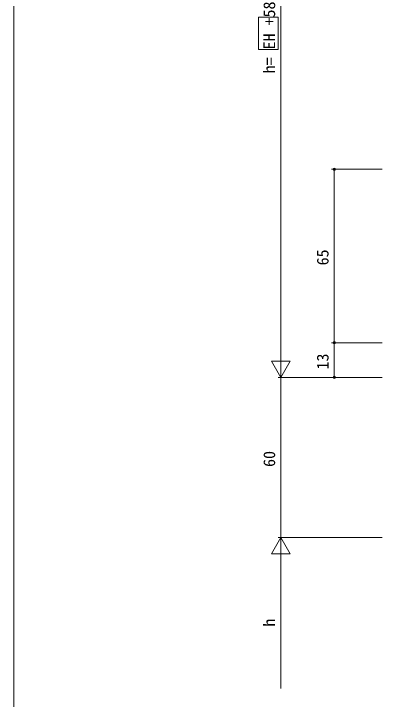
# Model space of a CAD drawing. Units: millimetres, scale not verified. Extents: x -567 to 567, y -403 to 403.
# Drawn here: x -562.7 to -424.7, y -255 to 1.7 of the extents above; entities that cross this region are included whole.
import ezdxf
from ezdxf.enums import TextEntityAlignment as Align

# ---------------------------------------------------------------- set-up
doc = ezdxf.new("R2010")
doc.units = ezdxf.units.MM
doc.header["$LTSCALE"] = 2
doc.layers.add('0-4_YKK_12', color=6, linetype='Continuous', lineweight=9)
doc.layers.add('0-8_YKK_A1', color=7, linetype='Continuous', lineweight=9)
doc.styles.add('ＭＳ ゴシック', font='')
doc.styles.get('ＭＳ ゴシック').set_extended_font_data('MS Gothic')

msp = doc.modelspace()

# ---------------------------------------------------------------- linework, layer by layer
at = {"layer": '0-4_YKK_12'}
for p, q in [((-462.726, 120.201), (-462.726, -127.5)), ((-424.726, -56.5), (-443.726, -56.5)), ((-442.726, -56.5), (-442.726, -121.5)), ((-462.726, -134.5), (-462.726, -122.376)), ((-424.726, -121.5), (-443.726, -121.5)), ((-424.726, -121.5), (-443.726, -121.5)), ((-442.726, -121.5), (-442.726, -134.5)), ((-462.726, -134.5), (-466.226, -128.438)), ((-459.226, -128.438), (-466.226, -128.438)), ((-462.726, -134.5), (-459.226, -128.438)), ((-424.726, -134.5), (-463.726, -134.5)), ((-462.726, -134.5), (-462.726, -194.5)), ((-432.615, -134.5), (-443.726, -134.5)), ((-462.726, -194.5), (-466.226, -200.562)), ((-424.726, -194.5), (-463.726, -194.5)), ((-424.726, -194.5), (-463.726, -194.5)), ((-462.726, -194.5), (-459.226, -200.562)), ((-462.726, -194.5), (-462.726, -206.624)), ((-466.226, -200.562), (-459.226, -200.562)), ((-462.726, -201.5), (-462.726, -251))]:
    msp.add_line(p, q, dxfattribs=at)
msp.add_lwpolyline([(-463.768, -11.645), (-471.065, -11.645), (-471.065, 0.489), (-463.768, 0.489)], close=True, dxfattribs=at)
for centre in [(-442.726, -56.5), (-442.726, -121.5), (-442.726, -121.5), (-442.726, -134.5)]:
    msp.add_circle(centre, 0.425, dxfattribs=at)
at = {"layer": '0-8_YKK_A1'}
msp.add_line((-562.726, -351), (-562.726, 399), dxfattribs=at)

# ---------------------------------------------------------------- texts
at = {"layer": '0-4_YKK_12', "style": 'ＭＳ ゴシック'}
for s, p in [('h= EH +58', (-463.526, -20.61)), ('65', (-443.526, -92.52)), ('13', (-443.526, -131.52)), ('60', (-463.526, -168.02)), ('h', (-463.526, -227.85))]:
    msp.add_text(s, height=4.399, rotation=90, dxfattribs=at).set_placement(p, align=Align.BOTTOM_LEFT)

doc.saveas('drawing.dxf')
